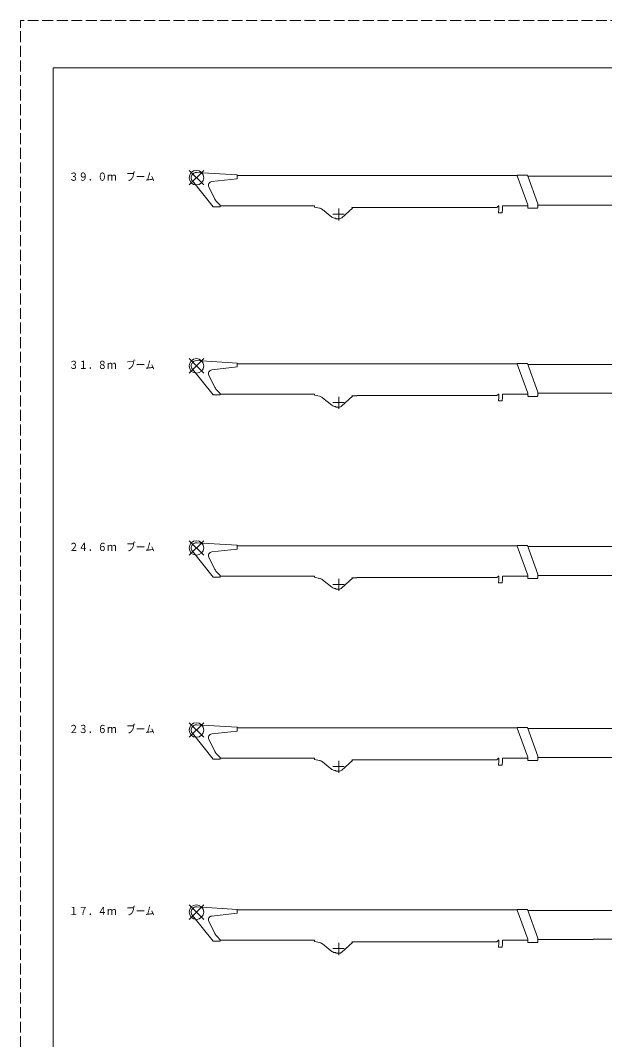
# Model space of a CAD drawing. Units: millimetres on the paper. Extents: x -420 to 420, y -297 to 297.
# Drawn here: x -420.5 to -260.1, y 17.1 to 297 of the extents above; entities that cross this region are included whole.
import ezdxf
from ezdxf.enums import TextEntityAlignment as Align

# ---------------------------------------------------------------- set-up
doc = ezdxf.new("R2010")
doc.units = ezdxf.units.MM
doc.linetypes.add('CHAIN1', pattern=[8, 5, -1, 1, -1])
doc.linetypes.add('DASHED3', pattern=[4, 3, -1])
doc.layers.add('0-0_0', color=7, linetype='Continuous', lineweight=18)
doc.layers.add('0-1_1', color=7, linetype='DASHED3', lineweight=18)
doc.styles.add('ＭＳ ゴシック', font='')
doc.styles.get('ＭＳ ゴシック').set_extended_font_data('MS Gothic')

msp = doc.modelspace()

# ---------------------------------------------------------------- linework, layer by layer
at = {"layer": '0-0_0', "color": 5}
for p, q in [((-374.171, 251.8), (-370.171, 255.8)), ((-374.171, 255.8), (-370.171, 251.8)), ((-374.171, 200.114), (-370.171, 204.114)), ((-374.171, 204.114), (-370.171, 200.114)), ((-374.171, 150.114), (-370.171, 154.114)), ((-374.171, 154.114), (-370.171, 150.114)), ((-374.171, 100.114), (-370.171, 104.114)), ((-374.171, 104.114), (-370.171, 100.114)), ((-374.171, 50.114), (-370.171, 54.114)), ((-374.171, 54.114), (-370.171, 50.114))]:
    msp.add_line(p, q, dxfattribs=at)
at = {"layer": '0-0_0'}
for p, q in [((-372.079, 255.247), (-360.971, 254.54)), ((-373.302, 252.892), (-367.62, 245.82)), ((-360.971, 253.51), (-367.975, 252.712)), ((-360.971, 254.54), (-360.971, 253.51)), ((-360.971, 254.39), (-284.157, 254.39)), ((-284.157, 254.48), (-281.341, 254.48)), ((-284.157, 254.48), (-284.157, 254.3)), ((-281.251, 246.315), (-284.157, 254.3)), ((-278.471, 246.597), (-281.341, 254.48)), ((-252.017, 254.21), (-281.242, 254.21)), ((-367.1, 247.878), (-368.761, 251.279)), ((-365.672, 246.22), (-366.525, 247.074)), ((-278.471, 246.597), (-278.471, 245.63)), ((-367.62, 245.82), (-365.672, 245.82)), ((-365.672, 246.22), (-365.672, 245.82)), ((-365.672, 246.07), (-346.818, 246.07)), ((-346.701, 246.04), (-339.741, 246.04)), ((-339.741, 246.04), (-339.741, 245.74)), ((-338.428, 245.456), (-339.741, 245.74)), ((-334.996, 242.987), (-337.605, 245.065)), ((-329.363, 245.47), (-332.27, 242.808)), ((-328.141, 245.61), (-329.491, 245.61)), ((-329.491, 245.61), (-329.363, 245.47)), ((-289.696, 245.64), (-328.141, 245.64)), ((-328.141, 245.64), (-328.141, 245.61)), ((-289.296, 246.04), (-289.696, 245.64)), ((-289.302, 244.235), (-289.138, 245.167)), ((-289.295, 244.19), (-289.302, 244.235)), ((-289.296, 246.04), (-289.138, 246.04)), ((-288.308, 244.19), (-289.295, 244.19)), ((-289.138, 246.04), (-289.138, 245.167)), ((-288.308, 244.19), (-288.141, 245.14)), ((-288.141, 246.04), (-288.141, 245.14)), ((-288.141, 246.04), (-281.251, 246.04)), ((-281.251, 246.315), (-281.251, 245.63)), ((-281.051, 245.43), (-278.671, 245.43)), ((-227.28, 246.28), (-278.471, 246.28)), ((-333.911, 242.66), (-334.061, 242.66)), ((-333.911, 242.66), (-333.911, 242.47)), ((-333.141, 242.47), (-333.911, 242.47)), ((-372.079, 203.561), (-360.971, 202.854)), ((-360.971, 201.824), (-367.975, 201.026)), ((-360.971, 202.854), (-360.971, 201.824)), ((-360.971, 202.704), (-284.157, 202.704)), ((-284.157, 202.794), (-281.341, 202.794)), ((-284.157, 202.794), (-284.157, 202.614)), ((-281.251, 194.629), (-284.157, 202.614)), ((-278.471, 194.912), (-281.341, 202.794)), ((-252.017, 202.524), (-281.242, 202.524)), ((-373.302, 201.206), (-367.62, 194.134)), ((-367.1, 196.193), (-368.761, 199.593)), ((-367.62, 194.134), (-365.672, 194.134)), ((-365.672, 194.534), (-366.525, 195.388)), ((-365.672, 194.534), (-365.672, 194.134)), ((-365.672, 194.384), (-346.818, 194.384)), ((-346.701, 194.354), (-339.741, 194.354)), ((-339.741, 194.354), (-339.741, 194.054)), ((-338.428, 193.77), (-339.741, 194.054)), ((-334.996, 191.301), (-337.605, 193.379)), ((-329.363, 193.784), (-332.27, 191.123)), ((-328.141, 193.924), (-329.491, 193.924)), ((-329.491, 193.924), (-329.363, 193.784)), ((-289.696, 193.954), (-328.141, 193.954)), ((-328.141, 193.954), (-328.141, 193.924)), ((-289.296, 194.354), (-289.696, 193.954)), ((-289.302, 192.549), (-289.138, 193.481)), ((-289.296, 194.354), (-289.138, 194.354)), ((-289.138, 194.354), (-289.138, 193.481)), ((-288.308, 192.504), (-288.141, 193.454)), ((-288.141, 194.354), (-288.141, 193.454)), ((-288.141, 194.354), (-281.251, 194.354)), ((-281.251, 194.629), (-281.251, 193.944)), ((-281.051, 193.744), (-278.671, 193.744)), ((-278.471, 194.912), (-278.471, 193.944)), ((-227.28, 194.594), (-278.471, 194.594)), ((-333.911, 190.974), (-334.061, 190.974)), ((-333.911, 190.974), (-333.911, 190.784)), ((-333.141, 190.784), (-333.911, 190.784)), ((-289.295, 192.504), (-289.302, 192.549)), ((-288.308, 192.504), (-289.295, 192.504)), ((-373.302, 151.206), (-367.62, 144.134)), ((-372.079, 153.561), (-360.971, 152.854)), ((-360.971, 151.824), (-367.975, 151.026)), ((-360.971, 152.854), (-360.971, 151.824)), ((-360.971, 152.704), (-284.157, 152.704)), ((-284.157, 152.794), (-281.341, 152.794)), ((-284.157, 152.794), (-284.157, 152.614)), ((-281.251, 144.629), (-284.157, 152.614)), ((-278.471, 144.912), (-281.341, 152.794)), ((-252.017, 152.524), (-281.242, 152.524)), ((-367.1, 146.193), (-368.761, 149.593)), ((-367.62, 144.134), (-365.672, 144.134)), ((-365.672, 144.534), (-366.525, 145.388)), ((-365.672, 144.534), (-365.672, 144.134)), ((-365.672, 144.384), (-346.818, 144.384)), ((-346.701, 144.354), (-339.741, 144.354)), ((-339.741, 144.354), (-339.741, 144.054)), ((-338.428, 143.77), (-339.741, 144.054)), ((-334.996, 141.301), (-337.605, 143.379)), ((-329.363, 143.784), (-332.27, 141.123)), ((-328.141, 143.924), (-329.491, 143.924)), ((-329.491, 143.924), (-329.363, 143.784)), ((-289.696, 143.954), (-328.141, 143.954)), ((-328.141, 143.954), (-328.141, 143.924)), ((-289.296, 144.354), (-289.696, 143.954)), ((-289.302, 142.549), (-289.138, 143.481)), ((-289.296, 144.354), (-289.138, 144.354)), ((-289.138, 144.354), (-289.138, 143.481)), ((-288.308, 142.504), (-288.141, 143.454)), ((-288.141, 144.354), (-288.141, 143.454)), ((-288.141, 144.354), (-281.251, 144.354)), ((-281.251, 144.629), (-281.251, 143.944)), ((-281.051, 143.744), (-278.671, 143.744)), ((-278.471, 144.912), (-278.471, 143.944)), ((-227.28, 144.594), (-278.471, 144.594)), ((-333.911, 140.974), (-334.061, 140.974)), ((-333.911, 140.974), (-333.911, 140.784)), ((-333.141, 140.784), (-333.911, 140.784)), ((-289.295, 142.504), (-289.302, 142.549)), ((-288.308, 142.504), (-289.295, 142.504)), ((-373.302, 101.206), (-367.62, 94.134)), ((-372.079, 103.561), (-360.971, 102.854)), ((-360.971, 101.824), (-367.975, 101.026)), ((-360.971, 102.854), (-360.971, 101.824)), ((-360.971, 102.704), (-284.157, 102.704)), ((-284.157, 102.794), (-281.341, 102.794)), ((-284.157, 102.794), (-284.157, 102.614)), ((-281.251, 94.629), (-284.157, 102.614)), ((-278.471, 94.912), (-281.341, 102.794)), ((-257.017, 102.524), (-281.242, 102.524)), ((-367.1, 96.193), (-368.761, 99.593)), ((-365.672, 94.534), (-366.525, 95.388)), ((-367.62, 94.134), (-365.672, 94.134)), ((-365.672, 94.534), (-365.672, 94.134)), ((-365.672, 94.384), (-346.818, 94.384)), ((-346.701, 94.354), (-339.741, 94.354)), ((-339.741, 94.354), (-339.741, 94.054)), ((-338.428, 93.77), (-339.741, 94.054)), ((-334.996, 91.301), (-337.605, 93.379)), ((-329.363, 93.784), (-332.27, 91.123)), ((-328.141, 93.924), (-329.491, 93.924)), ((-329.491, 93.924), (-329.363, 93.784)), ((-289.696, 93.954), (-328.141, 93.954)), ((-328.141, 93.954), (-328.141, 93.924)), ((-289.296, 94.354), (-289.696, 93.954)), ((-289.302, 92.549), (-289.138, 93.481)), ((-289.295, 92.504), (-289.302, 92.549)), ((-289.296, 94.354), (-289.138, 94.354)), ((-288.308, 92.504), (-289.295, 92.504)), ((-289.138, 94.354), (-289.138, 93.481)), ((-288.308, 92.504), (-288.141, 93.454)), ((-288.141, 94.354), (-288.141, 93.454)), ((-288.141, 94.354), (-281.251, 94.354)), ((-281.251, 94.629), (-281.251, 93.944)), ((-281.051, 93.744), (-278.671, 93.744)), ((-278.471, 94.912), (-278.471, 93.944)), ((-232.28, 94.594), (-278.471, 94.594)), ((-333.911, 90.974), (-334.061, 90.974)), ((-333.911, 90.974), (-333.911, 90.784)), ((-333.141, 90.784), (-333.911, 90.784)), ((-372.079, 53.561), (-360.971, 52.854)), ((-373.302, 51.206), (-367.62, 44.134)), ((-360.971, 51.824), (-367.975, 51.026)), ((-360.971, 52.854), (-360.971, 51.824)), ((-360.971, 52.704), (-284.157, 52.704)), ((-284.157, 52.794), (-284.157, 52.614)), ((-284.157, 52.794), (-281.341, 52.794)), ((-281.251, 44.629), (-284.157, 52.614)), ((-278.471, 44.912), (-281.341, 52.794)), ((-254.3, 52.534), (-281.246, 52.534)), ((-367.1, 46.193), (-368.761, 49.593)), ((-365.672, 44.534), (-366.525, 45.388)), ((-278.471, 44.912), (-278.471, 43.944)), ((-367.62, 44.134), (-365.672, 44.134)), ((-365.672, 44.534), (-365.672, 44.134)), ((-365.672, 44.384), (-346.818, 44.384)), ((-346.701, 44.354), (-339.741, 44.354)), ((-339.741, 44.354), (-339.741, 44.054)), ((-338.428, 43.77), (-339.741, 44.054)), ((-334.996, 41.301), (-337.605, 43.379)), ((-329.363, 43.784), (-332.27, 41.123)), ((-329.491, 43.924), (-329.363, 43.784)), ((-289.696, 43.954), (-328.141, 43.954)), ((-289.296, 44.354), (-289.696, 43.954)), ((-289.302, 42.549), (-289.138, 43.481)), ((-289.295, 42.504), (-289.302, 42.549)), ((-289.296, 44.354), (-289.138, 44.354)), ((-288.308, 42.504), (-289.295, 42.504)), ((-289.138, 44.354), (-289.138, 43.481)), ((-288.308, 42.504), (-288.141, 43.454)), ((-288.141, 44.354), (-281.251, 44.354)), ((-288.141, 44.354), (-288.141, 43.454)), ((-281.251, 44.629), (-281.251, 43.944)), ((-281.051, 43.744), (-278.671, 43.744)), ((-263.28, 44.594), (-278.471, 44.594)), ((-333.911, 40.974), (-334.061, 40.974)), ((-333.911, 40.974), (-333.911, 40.784)), ((-333.141, 40.784), (-333.911, 40.784))]:
    msp.add_line(p, q, dxfattribs=at)
at = {"layer": '0-0_0', "linetype": 'CHAIN1'}
for p, q in [((-331.626, 243.76), (-334.788, 243.76)), ((-333.141, 245.318), (-333.141, 242.002)), ((-333.141, 193.632), (-333.141, 190.316)), ((-331.626, 192.074), (-334.788, 192.074)), ((-333.141, 143.632), (-333.141, 140.316)), ((-331.626, 142.074), (-334.788, 142.074)), ((-333.141, 93.632), (-333.141, 90.316)), ((-331.626, 92.074), (-334.788, 92.074)), ((-331.626, 42.074), (-334.788, 42.074)), ((-333.141, 43.632), (-333.141, 40.316))]:
    msp.add_line(p, q, dxfattribs=at)
at = {"layer": '0-0_0'}
for points in [[(-328.141, 43.954), (-328.141, 43.924), (-329.491, 43.924)], [(-242.49, 44.684), (-263.28, 44.684), (-263.28, 44.594)]]:
    msp.add_lwpolyline(points, dxfattribs=at)
at = {"layer": '0-0_0', "color": 5}
for centre in [(-372.171, 253.8), (-372.171, 202.114), (-372.171, 152.114), (-372.171, 102.114), (-372.171, 52.114)]:
    msp.add_circle(centre, 2, dxfattribs=at)
at = {"layer": '0-0_0'}
for centre, radius, start, end in [((-372.171, 253.8), 1.45, 86.35761, 219.00086), ((-367.862, 251.718), 1, 96.5, 206.03505), ((-364.404, 249.195), 3, 206.03505, 225), ((-338.851, 243.501), 2, 51.45711, 77.7831), ((-281.051, 245.63), 0.2, 179.99694, 269.99998), ((-278.671, 245.63), 0.2, 270, 0.00001), ((-334.061, 244.16), 1.5, 231.45711, 270), ((-333.141, 243.76), 1.29, 270, 312.46797), ((-372.171, 202.114), 1.45, 86.35761, 219.00086), ((-367.862, 200.032), 1, 96.5, 206.03505), ((-364.404, 197.509), 3, 206.03505, 225), ((-338.851, 191.815), 2, 51.45711, 77.7831), ((-281.051, 193.944), 0.2, 179.99694, 269.99998), ((-278.671, 193.944), 0.2, 270, 0.00001), ((-334.061, 192.474), 1.5, 231.45711, 270), ((-333.141, 192.074), 1.29, 270, 312.46797), ((-372.171, 152.114), 1.45, 86.35761, 219.00086), ((-367.862, 150.032), 1, 96.5, 206.03505), ((-364.404, 147.509), 3, 206.03505, 225), ((-338.851, 141.815), 2, 51.45711, 77.7831), ((-281.051, 143.944), 0.2, 179.99694, 269.99998), ((-278.671, 143.944), 0.2, 270, 0.00001), ((-334.061, 142.474), 1.5, 231.45711, 270), ((-333.141, 142.074), 1.29, 270, 312.46797), ((-372.171, 102.114), 1.45, 86.35761, 219.00086), ((-367.862, 100.032), 1, 96.5, 206.03505), ((-364.404, 97.509), 3, 206.03505, 225), ((-338.851, 91.815), 2, 51.45711, 77.7831), ((-281.051, 93.944), 0.2, 179.99694, 269.99998), ((-278.671, 93.944), 0.2, 270, 0.00001), ((-334.061, 92.474), 1.5, 231.45711, 270), ((-333.141, 92.074), 1.29, 270, 312.46797), ((-372.171, 52.114), 1.45, 86.35761, 219.00086), ((-367.862, 50.032), 1, 96.5, 206.03505), ((-364.404, 47.509), 3, 206.03505, 225), ((-338.851, 41.815), 2, 51.45711, 77.7831), ((-281.051, 43.944), 0.2, 179.99694, 269.99998), ((-278.671, 43.944), 0.2, 270, 0.00001), ((-334.061, 42.474), 1.5, 231.45711, 270), ((-333.141, 42.074), 1.29, 270, 312.46797)]:
    msp.add_arc(centre, radius, start, end, dxfattribs=at)
at = {"layer": '0-1_1'}
for p in [(420.5, 297), (-420.5, -297)]:
    msp.add_line(p, (-420.5, 297), dxfattribs=at)
at = {"layer": '0-1_1', "linetype": 'Continuous'}
for q in [(-411.5, -286), (411.5, 284)]:
    msp.add_line((-411.5, 284), q, dxfattribs=at)

# ---------------------------------------------------------------- texts
at = {"layer": '0-0_0', "style": 'ＭＳ ゴシック', "width": 0.85}
for s, p in [('３９．０ｍ\u3000ブーム', (-407.171, 252.3)), ('３１．８ｍ\u3000ブーム', (-407.171, 200.614)), ('２４．６ｍ\u3000ブーム', (-407.171, 150.614)), ('２３．６ｍ\u3000ブーム', (-407.171, 100.614)), ('１７．４ｍ\u3000ブーム', (-407.171, 50.614))]:
    msp.add_text(s, height=2.199, dxfattribs=at).set_placement(p, align=Align.BOTTOM_LEFT)

doc.saveas('drawing.dxf')
